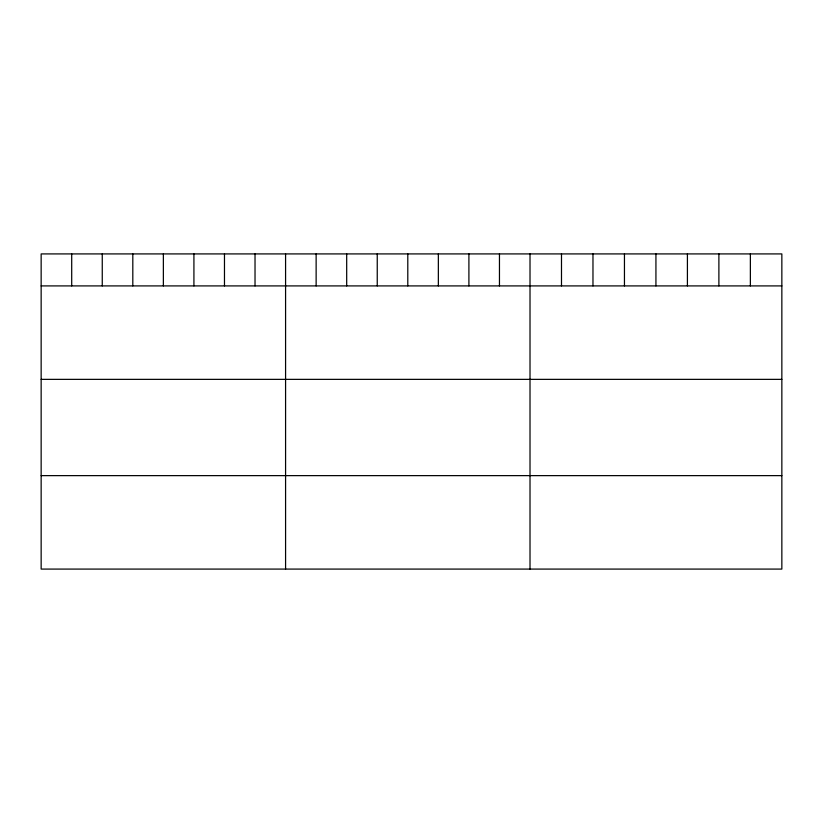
<?xml version="1.0" encoding="UTF-8"?>
<svg xmlns="http://www.w3.org/2000/svg" width="823" height="823" viewBox="0 0 823 823"><rect width="100%" height="100%" fill="white"/><g stroke="black" fill="none" stroke-linecap="round" stroke-linejoin="round"><path stroke-width="1.23" d="M781.85 285.91L781.85 569.084L41.15 569.084L41.15 253.916L781.85 253.916L781.85 285.91L41.15 285.91M41.15 379.362L781.85 379.362M41.15 475.632L781.85 475.632M750.37 253.916L750.37 285.91M718.89 253.916L718.89 285.91M687.411 253.916L687.411 285.91M655.931 253.916L655.931 285.91M624.451 253.916L624.451 285.91M592.971 253.916L592.971 285.91M561.492 253.916L561.492 285.91M530.012 253.916L530.012 569.084M499.458 253.916L499.458 285.91M468.904 253.916L468.904 285.91M438.35 253.916L438.35 285.91M407.796 253.916L407.796 285.91M377.243 253.916L377.243 285.91M346.689 253.916L346.689 285.91M316.135 253.916L316.135 285.91M285.581 253.916L285.581 569.084M255.027 253.916L255.027 285.91M224.473 253.916L224.473 285.91M193.919 253.916L193.919 285.91M163.366 253.916L163.366 285.91M132.812 253.916L132.812 285.91M102.258 253.916L102.258 285.91M71.704 253.916L71.704 285.91"/></g></svg>
